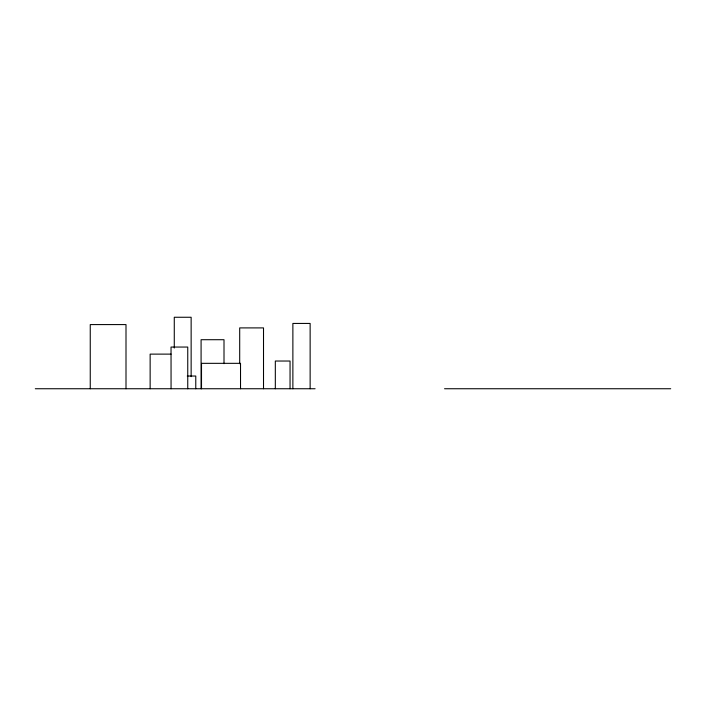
<?xml version="1.0" encoding="UTF-8"?>
<svg xmlns="http://www.w3.org/2000/svg" width="706" height="706" viewBox="0 0 706 706"><rect width="100%" height="100%" fill="white"/><g stroke="black" fill="none" stroke-linecap="round" stroke-linejoin="round"><path stroke-width="1.06" d="M171.064 354.121L150.14 354.121L150.14 388.741M187.258 376.033L195.774 376.033L195.774 388.741M35.3 388.741L315.097 388.741M444.551 388.741L670.7 388.741M310.137 388.741L310.137 323.436L292.875 323.436L292.875 388.741M290.051 388.741L290.051 361.031L275.322 361.031L275.322 388.741M263.514 388.741L263.514 327.902L239.696 327.902L239.696 363.749M240.525 388.741L240.525 363.334L201.51 363.334L201.51 388.741M224.005 363.678L224.005 339.71L201.086 339.71L201.086 388.741M191.141 376.642L191.141 317.259L174.276 317.259L174.276 348.049M187.752 388.741L187.752 347.052L171.037 347.052L171.064 388.741M126.003 388.741L126.003 324.584L90.253 324.584L90.253 388.741"/></g></svg>
